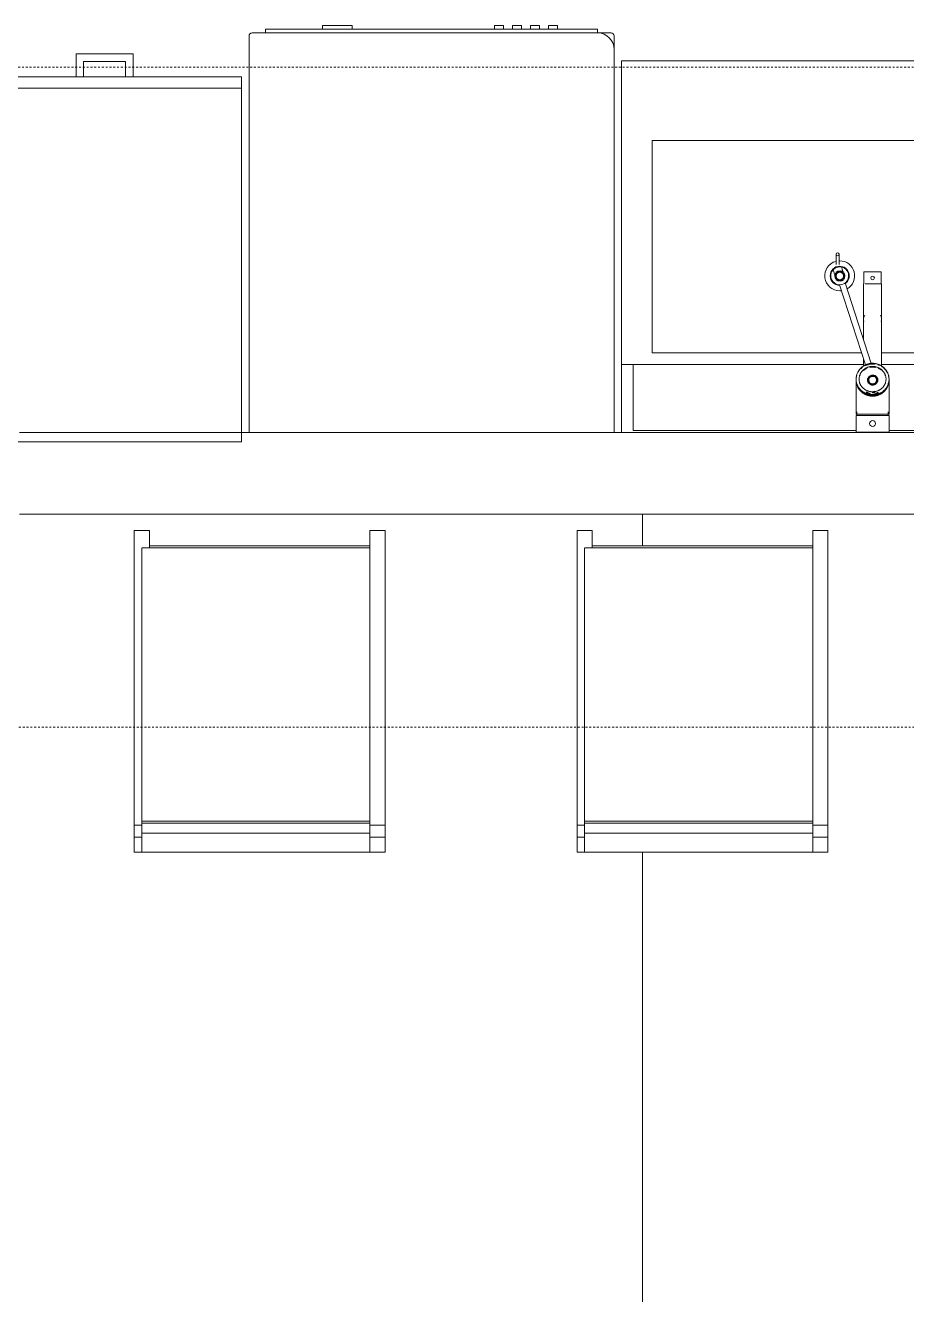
# Model space of a CAD drawing. Header units: inches. Extents: x -4217 to -1814, y 9706 to 12425.
# Drawn here: x -2752.9 to -2695, y 10199.1 to 10282.5 of the extents above; entities that cross this region are included whole.
import ezdxf

# ---------------------------------------------------------------- set-up
doc = ezdxf.new("R2010")
doc.units = ezdxf.units.IN
doc.header["$MEASUREMENT"] = 0
doc.linetypes.add('Dash', pattern=[0.25, 0.125, -0.125])
for name, color, linetype, lineweight in [('A-FLOR-1', 10, 'Continuous', 13), ('A-GENM-2', 7, 'Continuous', 9), ('A-GENM-3', 250, 'Continuous', 50), ('A-WALL-4', 10, 'Continuous', 13), ('I-FURN-1', 7, 'Continuous', 9), ('P-SANR-FIXT-2', 7, 'Continuous', 9), ('Q-CASE-3', 7, 'Continuous', 9), ('Q-CASE-HDLN-1', 7, 'Dash', 9), ('Q-SPCQ-1', 7, 'Continuous', 9)]:
    doc.layers.add(name, color=color, linetype=linetype, lineweight=lineweight)

msp = doc.modelspace()

# ---------------------------------------------------------------- linework, layer by layer
at = {"layer": 'A-FLOR-1'}
for p, q in [((-2712.32374, 10248.33533), (-2712.32374, 10250.4144)), ((-2712.32374, 10250.4144), (-2712.32374, 10248.33533)), ((-2712.32374, 10142.58637), (-2712.32374, 10228.19991)), ((-2712.32374, 10228.19991), (-2712.32374, 10142.58637))]:
    msp.add_line(p, q, dxfattribs=at)
at = {"layer": 'A-GENM-2'}
for p, q in [((-2699.59669, 10267.49124), (-2699.59669, 10266.8261)), ((-2699.39984, 10266.8261), (-2699.39984, 10267.49124)), ((-2699.24188, 10266.65812), (-2699.1085, 10266.23549)), ((-2699.65864, 10266.06187), (-2699.79093, 10266.48102)), ((-2699.60673, 10266.07825), (-2699.65864, 10266.06187)), ((-2697.7696, 10266.33413), (-2697.7696, 10265.54672)), ((-2697.7696, 10266.33413), (-2696.62787, 10266.33413)), ((-2696.62787, 10265.54672), (-2696.62787, 10266.33413)), ((-2699.37397, 10265.49063), (-2697.66078, 10260.21798)), ((-2697.27981, 10260.31952), (-2699.00021, 10265.61438)), ((-2697.78929, 10265.54672), (-2697.78929, 10261.87929)), ((-2697.78929, 10265.54672), (-2697.76917, 10265.54672)), ((-2697.69555, 10265.54672), (-2697.61632, 10265.54672)), ((-2697.60369, 10265.54672), (-2697.49401, 10265.54672)), ((-2697.48471, 10265.54672), (-2697.35158, 10265.54672)), ((-2697.35182, 10265.54672), (-2697.48417, 10265.54672)), ((-2697.3466, 10265.54672), (-2697.05087, 10265.54672)), ((-2697.05099, 10265.54672), (-2697.34649, 10265.54672)), ((-2697.04589, 10265.54672), (-2696.91276, 10265.54672)), ((-2696.9133, 10265.54672), (-2697.04565, 10265.54672)), ((-2696.90346, 10265.54672), (-2696.79378, 10265.54672)), ((-2696.78115, 10265.54672), (-2696.70192, 10265.54672)), ((-2696.6873, 10265.54672), (-2696.60819, 10265.54672)), ((-2696.60819, 10260.14738), (-2696.60819, 10265.54672)), ((-2697.78929, 10264.13945), (-2697.78929, 10263.22231)), ((-2696.60819, 10263.22231), (-2696.60819, 10264.13945)), ((-2697.78929, 10260.61349), (-2697.78929, 10260.14738)), ((-2696.57992, 10260.09195), (-2696.61586, 10260.11474)), ((-2698.28141, 10259.24751), (-2698.28141, 10256.98373)), ((-2696.11606, 10256.98373), (-2696.11606, 10259.24751)), ((-2697.19874, 10258.41531), (-2697.23437, 10258.41598)), ((-2696.11606, 10256.98373), (-2698.28141, 10256.98373)), ((-2698.28141, 10256.90557), (-2698.28141, 10255.80263)), ((-2698.28141, 10256.90557), (-2696.11606, 10256.90557)), ((-2698.22236, 10257.14607), (-2698.22236, 10256.90557)), ((-2696.17511, 10256.90557), (-2696.17511, 10257.14607)), ((-2696.11606, 10255.80263), (-2696.11606, 10256.90557)), ((-2696.11606, 10255.80263), (-2698.28141, 10255.80263))]:
    msp.add_line(p, q, dxfattribs=at)
at = {"layer": 'A-GENM-2', "flags": 128}
for points in [[(-2697.19874, 10260.31795), (-2697.24182, 10260.31713), (-2697.28483, 10260.31469), (-2697.32771, 10260.31062), (-2697.37039, 10260.30494), (-2697.4128, 10260.29764), (-2697.45488, 10260.28874), (-2697.49656, 10260.27826), (-2697.53778, 10260.2662), (-2697.57846, 10260.25259), (-2697.61856, 10260.23745), (-2697.65799, 10260.2208), (-2697.69671, 10260.20266), (-2697.73465, 10260.18307), (-2697.77175, 10260.16204), (-2697.80795, 10260.13962), (-2697.84319, 10260.11583), (-2697.87741, 10260.09071), (-2697.91057, 10260.06431), (-2697.9426, 10260.03665), (-2697.97345, 10260.00779), (-2698.00308, 10259.97777), (-2698.03144, 10259.94663), (-2698.05847, 10259.91442), (-2698.08413, 10259.8812), (-2698.10838, 10259.84701), (-2698.13118, 10259.81191), (-2698.15249, 10259.77596), (-2698.17227, 10259.7392), (-2698.1905, 10259.70171), (-2698.20713, 10259.66354), (-2698.22214, 10259.62476), (-2698.2355, 10259.58542), (-2698.2472, 10259.54559), (-2698.2572, 10259.50534), (-2698.26549, 10259.46473), (-2698.27207, 10259.42383), (-2698.27691, 10259.38271), (-2698.28, 10259.34143), (-2698.28135, 10259.30007), (-2698.28141, 10259.28889)], [(-2697.87952, 10260.08937), (-2697.91264, 10260.06148), (-2697.94462, 10260.03228), (-2697.9754, 10260.00182), (-2698.00494, 10259.97016), (-2698.0332, 10259.93734), (-2698.06012, 10259.90342), (-2698.08566, 10259.86845), (-2698.10978, 10259.83249), (-2698.13244, 10259.79559), (-2698.15361, 10259.75781), (-2698.17325, 10259.71922)], [(-2697.87952, 10260.08937), (-2697.91264, 10260.06148), (-2697.94462, 10260.03228), (-2697.9754, 10260.00182), (-2698.00494, 10259.97016), (-2698.0332, 10259.93734), (-2698.06012, 10259.90342), (-2698.08566, 10259.86845), (-2698.10978, 10259.83249), (-2698.13244, 10259.79559), (-2698.15361, 10259.75781), (-2698.17325, 10259.71922)], [(-2697.87952, 10260.08937), (-2697.91264, 10260.06148), (-2697.94462, 10260.03228), (-2697.9754, 10260.00182), (-2698.00494, 10259.97016), (-2698.0332, 10259.93734), (-2698.06012, 10259.90342), (-2698.08566, 10259.86845), (-2698.10978, 10259.83249), (-2698.13244, 10259.79559), (-2698.15361, 10259.75781), (-2698.17325, 10259.71922)], [(-2697.87952, 10260.08937), (-2697.91264, 10260.06148), (-2697.94462, 10260.03228), (-2697.9754, 10260.00182), (-2698.00494, 10259.97016), (-2698.0332, 10259.93734), (-2698.06012, 10259.90342), (-2698.08566, 10259.86845), (-2698.10978, 10259.83249), (-2698.13244, 10259.79559), (-2698.15361, 10259.75781), (-2698.17325, 10259.71922)], [(-2697.87952, 10260.08937), (-2697.91264, 10260.06148), (-2697.94462, 10260.03228), (-2697.9754, 10260.00182), (-2698.00494, 10259.97016), (-2698.0332, 10259.93734), (-2698.06012, 10259.90342), (-2698.08566, 10259.86845), (-2698.10978, 10259.83249), (-2698.13244, 10259.79559), (-2698.15361, 10259.75781), (-2698.17325, 10259.71922)], [(-2697.87952, 10260.08937), (-2697.91264, 10260.06148), (-2697.94462, 10260.03228), (-2697.9754, 10260.00182), (-2698.00494, 10259.97016), (-2698.0332, 10259.93734), (-2698.06012, 10259.90342), (-2698.08566, 10259.86845), (-2698.10978, 10259.83249), (-2698.13244, 10259.79559), (-2698.15361, 10259.75781), (-2698.17325, 10259.71922)], [(-2698.08456, 10259.28889), (-2698.08386, 10259.32195), (-2698.08177, 10259.35495), (-2698.07828, 10259.38785), (-2698.07339, 10259.4206), (-2698.06713, 10259.45315), (-2698.05949, 10259.48545), (-2698.05049, 10259.51744), (-2698.04014, 10259.54908), (-2698.02845, 10259.58033), (-2698.01544, 10259.61112), (-2698.00113, 10259.64142), (-2697.98554, 10259.67117), (-2697.9687, 10259.70032), (-2697.95062, 10259.72884), (-2697.93133, 10259.75667), (-2697.91087, 10259.78377), (-2697.88926, 10259.81009), (-2697.86654, 10259.8356), (-2697.84274, 10259.86025), (-2697.8179, 10259.88399), (-2697.79205, 10259.90679), (-2697.76524, 10259.92862), (-2697.73751, 10259.94943), (-2697.7089, 10259.96919), (-2697.67945, 10259.98786), (-2697.64922, 10260.00541), (-2697.61825, 10260.02182), (-2697.5866, 10260.03706), (-2697.55431, 10260.05109), (-2697.52143, 10260.0639), (-2697.48802, 10260.07545), (-2697.45414, 10260.08574), (-2697.41983, 10260.09475), (-2697.38516, 10260.10245), (-2697.35019, 10260.10884), (-2697.31496, 10260.1139), (-2697.27954, 10260.11763), (-2697.24399, 10260.12001), (-2697.20836, 10260.12105), (-2697.19874, 10260.1211)], [(-2697.87741, 10260.04933), (-2697.91057, 10260.02293), (-2697.9426, 10259.99527), (-2697.97345, 10259.96641)], [(-2697.19874, 10260.33019), (-2697.24203, 10260.32932), (-2697.28526, 10260.32673), (-2697.32835, 10260.3224), (-2697.37123, 10260.31636), (-2697.41383, 10260.30861), (-2697.45609, 10260.29916), (-2697.49794, 10260.28803), (-2697.53931, 10260.27523), (-2697.58014, 10260.26079), (-2697.62035, 10260.24472), (-2697.65989, 10260.22707), (-2697.69869, 10260.20784), (-2697.7367, 10260.18708), (-2697.77384, 10260.16482), (-2697.81006, 10260.14108), (-2697.84531, 10260.11592)], [(-2697.19874, 10260.33019), (-2697.24203, 10260.32932), (-2697.28526, 10260.32673), (-2697.32835, 10260.3224), (-2697.37123, 10260.31636), (-2697.41383, 10260.30861), (-2697.45609, 10260.29916), (-2697.49794, 10260.28803), (-2697.53931, 10260.27523), (-2697.58014, 10260.26079), (-2697.62035, 10260.24472), (-2697.65989, 10260.22707), (-2697.69869, 10260.20784), (-2697.7367, 10260.18708), (-2697.77384, 10260.16482), (-2697.81006, 10260.14108)], [(-2697.19874, 10260.33019), (-2697.24203, 10260.32932), (-2697.28526, 10260.32673), (-2697.32835, 10260.3224), (-2697.37123, 10260.31636), (-2697.41383, 10260.30861), (-2697.45609, 10260.29916), (-2697.49794, 10260.28803), (-2697.53931, 10260.27523), (-2697.58014, 10260.26079), (-2697.62035, 10260.24472), (-2697.65989, 10260.22707), (-2697.69869, 10260.20784), (-2697.7367, 10260.18708), (-2697.77384, 10260.16482), (-2697.81006, 10260.14108)], [(-2697.19874, 10260.33019), (-2697.24203, 10260.32932), (-2697.28526, 10260.32673), (-2697.32835, 10260.3224), (-2697.37123, 10260.31636), (-2697.41383, 10260.30861), (-2697.45609, 10260.29916), (-2697.49794, 10260.28803), (-2697.53931, 10260.27523), (-2697.58014, 10260.26079), (-2697.62035, 10260.24472), (-2697.65989, 10260.22707), (-2697.69869, 10260.20784), (-2697.7367, 10260.18708), (-2697.77384, 10260.16482), (-2697.81006, 10260.14108)], [(-2697.19874, 10260.33019), (-2697.24203, 10260.32932), (-2697.28526, 10260.32673), (-2697.32835, 10260.3224), (-2697.37123, 10260.31636), (-2697.41383, 10260.30861), (-2697.45609, 10260.29916), (-2697.49794, 10260.28803), (-2697.53931, 10260.27523), (-2697.58014, 10260.26079), (-2697.62035, 10260.24472), (-2697.65989, 10260.22707), (-2697.69869, 10260.20784), (-2697.7367, 10260.18708), (-2697.77384, 10260.16482), (-2697.81006, 10260.14108)], [(-2697.19874, 10260.33019), (-2697.24203, 10260.32932), (-2697.28526, 10260.32673), (-2697.32835, 10260.3224), (-2697.37123, 10260.31636), (-2697.41383, 10260.30861), (-2697.45609, 10260.29916), (-2697.49794, 10260.28803), (-2697.53931, 10260.27523), (-2697.58014, 10260.26079), (-2697.62035, 10260.24472), (-2697.65989, 10260.22707), (-2697.69869, 10260.20784), (-2697.7367, 10260.18708), (-2697.77384, 10260.16482), (-2697.81006, 10260.14108)], [(-2697.79205, 10259.86541), (-2697.76524, 10259.88724), (-2697.73751, 10259.90805), (-2697.7089, 10259.9278), (-2697.67945, 10259.94648), (-2697.64922, 10259.96403), (-2697.61825, 10259.98044), (-2697.5866, 10259.99567), (-2697.55431, 10260.00971)], [(-2697.45488, 10260.24736), (-2697.49656, 10260.23688), (-2697.53778, 10260.22482), (-2697.57846, 10260.21121), (-2697.61856, 10260.19607), (-2697.65799, 10260.17942), (-2697.69671, 10260.16128)], [(-2697.19874, 10260.27657), (-2697.24182, 10260.27575), (-2697.28483, 10260.27331), (-2697.32771, 10260.26924), (-2697.37039, 10260.26355), (-2697.4128, 10260.25626)], [(-2697.38516, 10260.06107), (-2697.35019, 10260.06746), (-2697.31496, 10260.07252), (-2697.27954, 10260.07624), (-2697.24399, 10260.07863), (-2697.20836, 10260.07967), (-2697.19874, 10260.07972)], [(-2696.21426, 10259.69806), (-2696.23307, 10259.73707), (-2696.25342, 10259.7753), (-2696.27528, 10259.81268), (-2696.29862, 10259.84916), (-2696.3234, 10259.88467), (-2696.34958, 10259.91916), (-2696.37711, 10259.95258), (-2696.40597, 10259.98488), (-2696.43609, 10260.01599), (-2696.46743, 10260.04587), (-2696.49994, 10260.07448), (-2696.53357, 10260.10176), (-2696.56826, 10260.12768), (-2696.60396, 10260.15219), (-2696.64062, 10260.17525), (-2696.67816, 10260.19682), (-2696.71654, 10260.21688), (-2696.75569, 10260.23539), (-2696.79555, 10260.25232), (-2696.83605, 10260.26763), (-2696.87714, 10260.28132), (-2696.91874, 10260.29336), (-2696.96078, 10260.30372), (-2697.00321, 10260.31239), (-2697.04595, 10260.31935), (-2697.08893, 10260.32461), (-2697.13209, 10260.32814), (-2697.17536, 10260.32994), (-2697.19874, 10260.33019)], [(-2696.56826, 10260.12768), (-2696.60396, 10260.15219), (-2696.64062, 10260.17525), (-2696.67816, 10260.19682), (-2696.71654, 10260.21688), (-2696.75569, 10260.23539), (-2696.79555, 10260.25232), (-2696.83605, 10260.26763), (-2696.87714, 10260.28132), (-2696.91874, 10260.29336), (-2696.96078, 10260.30372), (-2697.00321, 10260.31239), (-2697.04595, 10260.31935), (-2697.08893, 10260.32461), (-2697.13209, 10260.32814), (-2697.17536, 10260.32994), (-2697.19874, 10260.33019)], [(-2696.56826, 10260.12768), (-2696.60396, 10260.15219), (-2696.64062, 10260.17525), (-2696.67816, 10260.19682), (-2696.71654, 10260.21688), (-2696.75569, 10260.23539), (-2696.79555, 10260.25232), (-2696.83605, 10260.26763), (-2696.87714, 10260.28132), (-2696.91874, 10260.29336), (-2696.96078, 10260.30372), (-2697.00321, 10260.31239), (-2697.04595, 10260.31935), (-2697.08893, 10260.32461), (-2697.13209, 10260.32814), (-2697.17536, 10260.32994), (-2697.19874, 10260.33019)], [(-2696.56826, 10260.12768), (-2696.60396, 10260.15219), (-2696.64062, 10260.17525), (-2696.67816, 10260.19682), (-2696.71654, 10260.21688), (-2696.75569, 10260.23539), (-2696.79555, 10260.25232), (-2696.83605, 10260.26763), (-2696.87714, 10260.28132), (-2696.91874, 10260.29336), (-2696.96078, 10260.30372), (-2697.00321, 10260.31239), (-2697.04595, 10260.31935), (-2697.08893, 10260.32461), (-2697.13209, 10260.32814), (-2697.17536, 10260.32994), (-2697.19874, 10260.33019)], [(-2696.56826, 10260.12768), (-2696.60396, 10260.15219), (-2696.64062, 10260.17525), (-2696.67816, 10260.19682), (-2696.71654, 10260.21688), (-2696.75569, 10260.23539), (-2696.79555, 10260.25232), (-2696.83605, 10260.26763), (-2696.87714, 10260.28132), (-2696.91874, 10260.29336), (-2696.96078, 10260.30372), (-2697.00321, 10260.31239), (-2697.04595, 10260.31935), (-2697.08893, 10260.32461), (-2697.13209, 10260.32814), (-2697.17536, 10260.32994), (-2697.19874, 10260.33019)], [(-2696.56826, 10260.12768), (-2696.60396, 10260.15219), (-2696.64062, 10260.17525), (-2696.67816, 10260.19682), (-2696.71654, 10260.21688), (-2696.75569, 10260.23539), (-2696.79555, 10260.25232), (-2696.83605, 10260.26763), (-2696.87714, 10260.28132), (-2696.91874, 10260.29336), (-2696.96078, 10260.30372), (-2697.00321, 10260.31239), (-2697.04595, 10260.31935), (-2697.08893, 10260.32461), (-2697.13209, 10260.32814), (-2697.17536, 10260.32994), (-2697.19874, 10260.33019)], [(-2696.11606, 10259.28889), (-2696.11693, 10259.33027), (-2696.11956, 10259.37158), (-2696.12393, 10259.41275), (-2696.13003, 10259.45372), (-2696.13787, 10259.49441), (-2696.14741, 10259.53477), (-2696.15865, 10259.57472), (-2696.17156, 10259.61419), (-2696.18613, 10259.65313), (-2696.20233, 10259.69148), (-2696.22013, 10259.72916), (-2696.23949, 10259.76611), (-2696.26039, 10259.80229), (-2696.28279, 10259.83762), (-2696.30666, 10259.87206), (-2696.33194, 10259.90555), (-2696.35861, 10259.93804), (-2696.38661, 10259.96947), (-2696.4159, 10259.9998), (-2696.44643, 10260.02898), (-2696.47815, 10260.05697), (-2696.51101, 10260.08371), (-2696.54495, 10260.10918), (-2696.57992, 10260.13333), (-2696.61586, 10260.15613), (-2696.65272, 10260.17753), (-2696.69044, 10260.19752), (-2696.72896, 10260.21605), (-2696.7682, 10260.23311), (-2696.80813, 10260.24866), (-2696.84866, 10260.26268), (-2696.88974, 10260.27516), (-2696.9313, 10260.28607), (-2696.97328, 10260.29539), (-2697.0156, 10260.30312), (-2697.05822, 10260.30925), (-2697.10105, 10260.31375), (-2697.14404, 10260.31663), (-2697.18711, 10260.31789), (-2697.19874, 10260.31795)], [(-2697.05822, 10260.26786), (-2697.10105, 10260.27237), (-2697.14404, 10260.27525), (-2697.18711, 10260.27651), (-2697.19874, 10260.27657)], [(-2697.19874, 10260.1211), (-2697.1631, 10260.12042), (-2697.12752, 10260.1184), (-2697.09206, 10260.11504), (-2697.05677, 10260.11034), (-2697.02172, 10260.10431), (-2696.98697, 10260.09696), (-2696.95256, 10260.0883), (-2696.91855, 10260.07836), (-2696.88501, 10260.06714), (-2696.85199, 10260.05467), (-2696.81953, 10260.04096), (-2696.7877, 10260.02605), (-2696.75654, 10260.00996), (-2696.72611, 10259.99271), (-2696.69644, 10259.97433), (-2696.6676, 10259.95487), (-2696.63963, 10259.93434), (-2696.61257, 10259.91278), (-2696.58645, 10259.89024), (-2696.56134, 10259.86675), (-2696.53725, 10259.84234), (-2696.51423, 10259.81706), (-2696.49232, 10259.79095), (-2696.47155, 10259.76406), (-2696.45194, 10259.73642), (-2696.43354, 10259.70808), (-2696.41635, 10259.6791), (-2696.40042, 10259.6495), (-2696.38577, 10259.61935), (-2696.37241, 10259.58869), (-2696.36036, 10259.55756), (-2696.34964, 10259.52602), (-2696.34028, 10259.49411), (-2696.33227, 10259.46189), (-2696.32563, 10259.42941), (-2696.32038, 10259.39671), (-2696.31651, 10259.36384), (-2696.31404, 10259.33086), (-2696.31296, 10259.29782), (-2696.31291, 10259.28889)], [(-2697.19874, 10260.07972), (-2697.1631, 10260.07904), (-2697.12752, 10260.07702), (-2697.09206, 10260.07366), (-2697.05677, 10260.06896), (-2697.02172, 10260.06292), (-2697.01315, 10260.06111)], [(-2696.7682, 10260.19172), (-2696.80813, 10260.20728), (-2696.84866, 10260.2213)], [(-2696.81953, 10259.99958), (-2696.7877, 10259.98467), (-2696.75654, 10259.96857), (-2696.72611, 10259.95133), (-2696.69644, 10259.93295), (-2696.6676, 10259.91348), (-2696.63963, 10259.89295), (-2696.61257, 10259.8714)], [(-2696.21426, 10259.69806), (-2696.23307, 10259.73707), (-2696.25342, 10259.7753), (-2696.27528, 10259.81268), (-2696.29862, 10259.84916), (-2696.3234, 10259.88467), (-2696.34958, 10259.91916), (-2696.37711, 10259.95258), (-2696.40597, 10259.98488), (-2696.43609, 10260.01599), (-2696.46743, 10260.04587), (-2696.49994, 10260.07448), (-2696.53357, 10260.10176)], [(-2696.21426, 10259.69806), (-2696.23307, 10259.73707), (-2696.25342, 10259.7753), (-2696.27528, 10259.81268), (-2696.29862, 10259.84916), (-2696.3234, 10259.88467), (-2696.34958, 10259.91916), (-2696.37711, 10259.95258), (-2696.40597, 10259.98488), (-2696.43609, 10260.01599), (-2696.46743, 10260.04587), (-2696.49994, 10260.07448), (-2696.53357, 10260.10176)], [(-2696.21426, 10259.69806), (-2696.23307, 10259.73707), (-2696.25342, 10259.7753), (-2696.27528, 10259.81268), (-2696.29862, 10259.84916), (-2696.3234, 10259.88467), (-2696.34958, 10259.91916), (-2696.37711, 10259.95258), (-2696.40597, 10259.98488), (-2696.43609, 10260.01599), (-2696.46743, 10260.04587), (-2696.49994, 10260.07448), (-2696.53357, 10260.10176)], [(-2696.21426, 10259.69806), (-2696.23307, 10259.73707), (-2696.25342, 10259.7753), (-2696.27528, 10259.81268), (-2696.29862, 10259.84916), (-2696.3234, 10259.88467), (-2696.34958, 10259.91916), (-2696.37711, 10259.95258), (-2696.40597, 10259.98488), (-2696.43609, 10260.01599), (-2696.46743, 10260.04587), (-2696.49994, 10260.07448), (-2696.53357, 10260.10176)], [(-2696.21426, 10259.69806), (-2696.23307, 10259.73707), (-2696.25342, 10259.7753), (-2696.27528, 10259.81268), (-2696.29862, 10259.84916), (-2696.3234, 10259.88467), (-2696.34958, 10259.91916), (-2696.37711, 10259.95258), (-2696.40597, 10259.98488), (-2696.43609, 10260.01599), (-2696.46743, 10260.04587), (-2696.49994, 10260.07448), (-2696.53357, 10260.10176)], [(-2696.26039, 10259.76091), (-2696.28279, 10259.79624), (-2696.30666, 10259.83068), (-2696.33194, 10259.86417), (-2696.35861, 10259.89666), (-2696.38661, 10259.92809), (-2696.4159, 10259.95842), (-2696.44643, 10259.9876), (-2696.47815, 10260.01558)], [(-2698.2355, 10259.54404), (-2698.2472, 10259.50421), (-2698.2572, 10259.46396), (-2698.26549, 10259.42335), (-2698.27207, 10259.38245), (-2698.27691, 10259.34133), (-2698.28, 10259.30005), (-2698.28135, 10259.25868), (-2698.28141, 10259.24751)], [(-2698.28141, 10259.28889), (-2698.28054, 10259.24752), (-2698.27791, 10259.20621), (-2698.27355, 10259.16504), (-2698.26744, 10259.12407), (-2698.25961, 10259.08337), (-2698.25006, 10259.04302), (-2698.23882, 10259.00307), (-2698.22591, 10258.9636), (-2698.21134, 10258.92465), (-2698.19514, 10258.88631), (-2698.17735, 10258.84863), (-2698.15798, 10258.81168), (-2698.13708, 10258.7755), (-2698.11468, 10258.74017), (-2698.09082, 10258.70573), (-2698.06553, 10258.67224), (-2698.03886, 10258.63975), (-2698.01086, 10258.60832), (-2697.98157, 10258.57799), (-2697.95104, 10258.54881), (-2697.91932, 10258.52082), (-2697.88647, 10258.49408), (-2697.85253, 10258.46861), (-2697.81755, 10258.44446), (-2697.78161, 10258.42166), (-2697.74475, 10258.40026), (-2697.70703, 10258.38027), (-2697.66852, 10258.36174), (-2697.62927, 10258.34468), (-2697.58935, 10258.32913), (-2697.54881, 10258.31511), (-2697.50774, 10258.30263), (-2697.46618, 10258.29172), (-2697.4242, 10258.2824), (-2697.38187, 10258.27466), (-2697.33926, 10258.26854), (-2697.29642, 10258.26404), (-2697.25344, 10258.26115), (-2697.21037, 10258.2599), (-2697.19874, 10258.25984)], [(-2698.28141, 10259.24751), (-2698.28054, 10259.20613), (-2698.27791, 10259.16483), (-2698.27355, 10259.12365), (-2698.26744, 10259.08269), (-2698.25961, 10259.04199), (-2698.25006, 10259.00164), (-2698.23882, 10258.96169), (-2698.22591, 10258.92221), (-2698.21134, 10258.88327), (-2698.19514, 10258.84493), (-2698.17735, 10258.80725), (-2698.15798, 10258.77029), (-2698.13708, 10258.73412), (-2698.11468, 10258.69878), (-2698.09082, 10258.66434), (-2698.06553, 10258.63085), (-2698.03886, 10258.59837), (-2698.01086, 10258.56693), (-2697.98157, 10258.5366), (-2697.95104, 10258.50742), (-2697.91932, 10258.47944), (-2697.88647, 10258.45269), (-2697.85253, 10258.42723), (-2697.81755, 10258.40308), (-2697.78161, 10258.38028), (-2697.74475, 10258.35888), (-2697.70703, 10258.33889), (-2697.66852, 10258.32036), (-2697.62927, 10258.3033), (-2697.58935, 10258.28775), (-2697.54881, 10258.27372), (-2697.50774, 10258.26125), (-2697.46618, 10258.25034), (-2697.4242, 10258.24101), (-2697.38187, 10258.23328), (-2697.33926, 10258.22716), (-2697.29642, 10258.22265), (-2697.25344, 10258.21977), (-2697.21037, 10258.21852), (-2697.19874, 10258.21846)], [(-2698.23596, 10259.55793), (-2698.24754, 10259.51621), (-2698.25745, 10259.47405), (-2698.26566, 10259.43153), (-2698.27217, 10259.38872), (-2698.27695, 10259.34568), (-2698.28002, 10259.30248), (-2698.28135, 10259.2592), (-2698.28095, 10259.2159), (-2698.27882, 10259.17265), (-2698.27496, 10259.12951), (-2698.26939, 10259.08657), (-2698.26209, 10259.04389), (-2698.2531, 10259.00153), (-2698.24242, 10258.95956)], [(-2698.23596, 10259.55793), (-2698.24754, 10259.51621), (-2698.25745, 10259.47405), (-2698.26566, 10259.43153), (-2698.27217, 10259.38872), (-2698.27695, 10259.34568), (-2698.28002, 10259.30248), (-2698.28135, 10259.2592), (-2698.28095, 10259.2159), (-2698.27882, 10259.17265), (-2698.27496, 10259.12951), (-2698.26939, 10259.08657), (-2698.26209, 10259.04389), (-2698.2531, 10259.00153), (-2698.24242, 10258.95956)], [(-2698.23596, 10259.55793), (-2698.24754, 10259.51621), (-2698.25745, 10259.47405), (-2698.26566, 10259.43153), (-2698.27217, 10259.38872), (-2698.27695, 10259.34568), (-2698.28002, 10259.30248), (-2698.28135, 10259.2592), (-2698.28095, 10259.2159), (-2698.27882, 10259.17265), (-2698.27496, 10259.12951), (-2698.26939, 10259.08657), (-2698.26209, 10259.04389), (-2698.2531, 10259.00153), (-2698.24242, 10258.95956)], [(-2698.23596, 10259.55793), (-2698.24754, 10259.51621), (-2698.25745, 10259.47405), (-2698.26566, 10259.43153), (-2698.27217, 10259.38872), (-2698.27695, 10259.34568), (-2698.28002, 10259.30248), (-2698.28135, 10259.2592), (-2698.28095, 10259.2159), (-2698.27882, 10259.17265), (-2698.27496, 10259.12951), (-2698.26939, 10259.08657), (-2698.26209, 10259.04389), (-2698.2531, 10259.00153), (-2698.24242, 10258.95956)], [(-2698.23596, 10259.55793), (-2698.24754, 10259.51621), (-2698.25745, 10259.47405), (-2698.26566, 10259.43153), (-2698.27217, 10259.38872), (-2698.27695, 10259.34568), (-2698.28002, 10259.30248), (-2698.28135, 10259.2592), (-2698.28095, 10259.2159), (-2698.27882, 10259.17265), (-2698.27496, 10259.12951), (-2698.26939, 10259.08657), (-2698.26209, 10259.04389), (-2698.2531, 10259.00153), (-2698.24242, 10258.95956)], [(-2698.23596, 10259.55793), (-2698.24754, 10259.51621), (-2698.25745, 10259.47405), (-2698.26566, 10259.43153), (-2698.27217, 10259.38872), (-2698.27695, 10259.34568), (-2698.28002, 10259.30248), (-2698.28135, 10259.2592), (-2698.28095, 10259.2159), (-2698.27882, 10259.17265), (-2698.27496, 10259.12951), (-2698.26939, 10259.08657), (-2698.26209, 10259.04389), (-2698.2531, 10259.00153), (-2698.24242, 10258.95956)], [(-2697.19874, 10258.45669), (-2697.23437, 10258.45737), (-2697.26995, 10258.45939), (-2697.30541, 10258.46275), (-2697.3407, 10258.46745), (-2697.37575, 10258.47348), (-2697.41051, 10258.48083), (-2697.44492, 10258.48949), (-2697.47892, 10258.49943), (-2697.51246, 10258.51065), (-2697.54549, 10258.52312), (-2697.57794, 10258.53683), (-2697.60978, 10258.55174), (-2697.64093, 10258.56783), (-2697.67137, 10258.58508), (-2697.70103, 10258.60346), (-2697.72987, 10258.62292), (-2697.75784, 10258.64345), (-2697.78491, 10258.66501), (-2697.81102, 10258.68755), (-2697.83614, 10258.71104), (-2697.86022, 10258.73545), (-2697.88324, 10258.76073), (-2697.90515, 10258.78684), (-2697.92593, 10258.81373), (-2697.94553, 10258.84137), (-2697.96394, 10258.8697), (-2697.98112, 10258.89869), (-2697.99705, 10258.92829), (-2698.01171, 10258.95844), (-2698.02507, 10258.9891), (-2698.03711, 10259.02023), (-2698.04783, 10259.05177), (-2698.0572, 10259.08368), (-2698.0652, 10259.1159), (-2698.07184, 10259.14838), (-2698.0771, 10259.18108), (-2698.08096, 10259.21395), (-2698.08344, 10259.24693), (-2698.08451, 10259.27997), (-2698.08456, 10259.28889)], [(-2698.04014, 10259.5077), (-2698.02845, 10259.53894), (-2698.01544, 10259.56974)], [(-2697.19874, 10258.25984), (-2697.15566, 10258.26066), (-2697.11264, 10258.2631), (-2697.06976, 10258.26717), (-2697.02708, 10258.27285), (-2696.98467, 10258.28015), (-2696.94259, 10258.28905), (-2696.90091, 10258.29953), (-2696.85969, 10258.31159), (-2696.81901, 10258.32519), (-2696.77892, 10258.34034), (-2696.73948, 10258.35699), (-2696.70076, 10258.37513), (-2696.66282, 10258.39472), (-2696.62573, 10258.41575), (-2696.58953, 10258.43817), (-2696.55429, 10258.46196), (-2696.52006, 10258.48707), (-2696.48691, 10258.51348), (-2696.45488, 10258.54113), (-2696.42402, 10258.57), (-2696.39439, 10258.60002), (-2696.36604, 10258.63116), (-2696.33901, 10258.66337), (-2696.31334, 10258.69659), (-2696.28909, 10258.73078), (-2696.26629, 10258.76588), (-2696.24498, 10258.80183), (-2696.2252, 10258.83858), (-2696.20698, 10258.87608), (-2696.19035, 10258.91424), (-2696.17533, 10258.95303), (-2696.16197, 10258.99237), (-2696.15028, 10259.03219), (-2696.14027, 10259.07245), (-2696.13198, 10259.11306), (-2696.12541, 10259.15396), (-2696.12057, 10259.19508), (-2696.11747, 10259.23636), (-2696.11612, 10259.27772), (-2696.11606, 10259.28889)], [(-2696.31291, 10259.28889), (-2696.31361, 10259.25584), (-2696.31571, 10259.22284), (-2696.3192, 10259.18994), (-2696.32408, 10259.15719), (-2696.33034, 10259.12464), (-2696.33798, 10259.09234), (-2696.34698, 10259.06035), (-2696.35734, 10259.0287), (-2696.36902, 10258.99746), (-2696.38203, 10258.96667), (-2696.39634, 10258.93637), (-2696.41193, 10258.90662), (-2696.42878, 10258.87747), (-2696.44685, 10258.84895), (-2696.46614, 10258.82112), (-2696.4866, 10258.79402), (-2696.50821, 10258.76769), (-2696.53093, 10258.74219), (-2696.55473, 10258.71754), (-2696.57957, 10258.6938), (-2696.60542, 10258.67099), (-2696.63223, 10258.64917), (-2696.65997, 10258.62836), (-2696.68858, 10258.6086), (-2696.71802, 10258.58993), (-2696.74825, 10258.57238), (-2696.77922, 10258.55597), (-2696.81088, 10258.54073), (-2696.84317, 10258.5267), (-2696.87604, 10258.51389), (-2696.90945, 10258.50233), (-2696.94334, 10258.49204), (-2696.97764, 10258.48304), (-2697.01231, 10258.47534), (-2697.04729, 10258.46895), (-2697.08252, 10258.46389), (-2697.11793, 10258.46016), (-2697.15349, 10258.45778), (-2697.18912, 10258.45674), (-2697.19874, 10258.45669)], [(-2697.19874, 10258.21846), (-2697.15566, 10258.21927), (-2697.11264, 10258.22172), (-2697.06976, 10258.22578), (-2697.02708, 10258.23147), (-2696.98467, 10258.23877), (-2696.94259, 10258.24767), (-2696.90091, 10258.25815), (-2696.85969, 10258.2702), (-2696.81901, 10258.28381), (-2696.77892, 10258.29895), (-2696.73948, 10258.31561), (-2696.70076, 10258.33374), (-2696.66282, 10258.35334), (-2696.62573, 10258.37437), (-2696.58953, 10258.39679), (-2696.55429, 10258.42058), (-2696.52006, 10258.44569), (-2696.48691, 10258.4721), (-2696.45488, 10258.49975), (-2696.42402, 10258.52861), (-2696.39439, 10258.55864), (-2696.36604, 10258.58978), (-2696.33901, 10258.62198), (-2696.31334, 10258.65521), (-2696.28909, 10258.6894), (-2696.26629, 10258.7245), (-2696.24498, 10258.76045), (-2696.2252, 10258.7972), (-2696.20698, 10258.83469), (-2696.19035, 10258.87286), (-2696.17533, 10258.91165), (-2696.16197, 10258.95099), (-2696.15028, 10258.99081), (-2696.14027, 10259.03106), (-2696.13198, 10259.07167), (-2696.12541, 10259.11257), (-2696.12057, 10259.1537), (-2696.11747, 10259.19498), (-2696.11612, 10259.23634), (-2696.11606, 10259.24751)], [(-2696.38577, 10259.57797), (-2696.37241, 10259.5473), (-2696.36036, 10259.51618)], [(-2696.11606, 10259.24751), (-2696.11693, 10259.28889), (-2696.11956, 10259.3302), (-2696.12393, 10259.37137), (-2696.13003, 10259.41234), (-2696.13787, 10259.45303), (-2696.14741, 10259.49339), (-2696.15865, 10259.53333), (-2696.17156, 10259.57281)], [(-2696.14993, 10258.97882), (-2696.14003, 10259.02097), (-2696.13181, 10259.06349), (-2696.12531, 10259.10631), (-2696.12052, 10259.14934), (-2696.11746, 10259.19254), (-2696.11612, 10259.23582), (-2696.11652, 10259.27913), (-2696.11865, 10259.32238), (-2696.12251, 10259.36551), (-2696.12809, 10259.40845), (-2696.13538, 10259.45114), (-2696.14437, 10259.4935), (-2696.15505, 10259.53547), (-2696.1674, 10259.57697)], [(-2696.14993, 10258.97882), (-2696.14003, 10259.02097), (-2696.13181, 10259.06349), (-2696.12531, 10259.10631), (-2696.12052, 10259.14934), (-2696.11746, 10259.19254), (-2696.11612, 10259.23582), (-2696.11652, 10259.27913), (-2696.11865, 10259.32238), (-2696.12251, 10259.36551), (-2696.12809, 10259.40845), (-2696.13538, 10259.45114), (-2696.14437, 10259.4935), (-2696.15505, 10259.53547), (-2696.1674, 10259.57697)], [(-2696.14993, 10258.97882), (-2696.14003, 10259.02097), (-2696.13181, 10259.06349), (-2696.12531, 10259.10631), (-2696.12052, 10259.14934), (-2696.11746, 10259.19254), (-2696.11612, 10259.23582), (-2696.11652, 10259.27913), (-2696.11865, 10259.32238), (-2696.12251, 10259.36551), (-2696.12809, 10259.40845), (-2696.13538, 10259.45114), (-2696.14437, 10259.4935), (-2696.15505, 10259.53547), (-2696.1674, 10259.57697)], [(-2696.14993, 10258.97882), (-2696.14003, 10259.02097), (-2696.13181, 10259.06349), (-2696.12531, 10259.10631), (-2696.12052, 10259.14934), (-2696.11746, 10259.19254), (-2696.11612, 10259.23582), (-2696.11652, 10259.27913), (-2696.11865, 10259.32238), (-2696.12251, 10259.36551), (-2696.12809, 10259.40845), (-2696.13538, 10259.45114), (-2696.14437, 10259.4935), (-2696.15505, 10259.53547), (-2696.1674, 10259.57697)], [(-2696.14993, 10258.97882), (-2696.14003, 10259.02097), (-2696.13181, 10259.06349), (-2696.12531, 10259.10631), (-2696.12052, 10259.14934), (-2696.11746, 10259.19254), (-2696.11612, 10259.23582), (-2696.11652, 10259.27913), (-2696.11865, 10259.32238), (-2696.12251, 10259.36551), (-2696.12809, 10259.40845), (-2696.13538, 10259.45114), (-2696.14437, 10259.4935), (-2696.15505, 10259.53547), (-2696.1674, 10259.57697)], [(-2696.14993, 10258.97882), (-2696.14003, 10259.02097), (-2696.13181, 10259.06349), (-2696.12531, 10259.10631), (-2696.12052, 10259.14934), (-2696.11746, 10259.19254), (-2696.11612, 10259.23582), (-2696.11652, 10259.27913), (-2696.11865, 10259.32238), (-2696.12251, 10259.36551), (-2696.12809, 10259.40845), (-2696.13538, 10259.45114), (-2696.14437, 10259.4935), (-2696.15505, 10259.53547), (-2696.1674, 10259.57697)], [(-2698.23007, 10258.91805), (-2698.21607, 10258.87707), (-2698.20044, 10258.83669), (-2698.18321, 10258.79696), (-2698.16441, 10258.75795), (-2698.14406, 10258.71973), (-2698.1222, 10258.68235), (-2698.09886, 10258.64587), (-2698.07408, 10258.61036), (-2698.0479, 10258.57586), (-2698.02036, 10258.54244), (-2697.99151, 10258.51015), (-2697.96139, 10258.47904), (-2697.93005, 10258.44915), (-2697.89753, 10258.42055), (-2697.86391, 10258.39326), (-2697.82921, 10258.36735), (-2697.79351, 10258.34284), (-2697.75686, 10258.31978), (-2697.71931, 10258.2982), (-2697.68093, 10258.27814), (-2697.64178, 10258.25964), (-2697.60192, 10258.24271), (-2697.56142, 10258.22739), (-2697.52034, 10258.2137), (-2697.47874, 10258.20167), (-2697.43669, 10258.19131), (-2697.39426, 10258.18264), (-2697.35152, 10258.17567), (-2697.30854, 10258.17042), (-2697.26538, 10258.16689), (-2697.22211, 10258.16509), (-2697.19874, 10258.16484)], [(-2698.20044, 10258.83669), (-2698.18321, 10258.79696), (-2698.16441, 10258.75795), (-2698.14406, 10258.71973), (-2698.1222, 10258.68235), (-2698.09886, 10258.64587), (-2698.07408, 10258.61036), (-2698.0479, 10258.57586), (-2698.02036, 10258.54244), (-2697.99151, 10258.51015), (-2697.96139, 10258.47904), (-2697.93005, 10258.44915), (-2697.89753, 10258.42055), (-2697.86391, 10258.39326)], [(-2698.20044, 10258.83669), (-2698.18321, 10258.79696), (-2698.16441, 10258.75795), (-2698.14406, 10258.71973), (-2698.1222, 10258.68235), (-2698.09886, 10258.64587), (-2698.07408, 10258.61036), (-2698.0479, 10258.57586), (-2698.02036, 10258.54244), (-2697.99151, 10258.51015), (-2697.96139, 10258.47904), (-2697.93005, 10258.44915), (-2697.89753, 10258.42055), (-2697.86391, 10258.39326)], [(-2698.20044, 10258.83669), (-2698.18321, 10258.79696), (-2698.16441, 10258.75795), (-2698.14406, 10258.71973), (-2698.1222, 10258.68235), (-2698.09886, 10258.64587), (-2698.07408, 10258.61036), (-2698.0479, 10258.57586), (-2698.02036, 10258.54244), (-2697.99151, 10258.51015), (-2697.96139, 10258.47904), (-2697.93005, 10258.44915), (-2697.89753, 10258.42055), (-2697.86391, 10258.39326)], [(-2698.20044, 10258.83669), (-2698.18321, 10258.79696), (-2698.16441, 10258.75795), (-2698.14406, 10258.71973), (-2698.1222, 10258.68235), (-2698.09886, 10258.64587), (-2698.07408, 10258.61036), (-2698.0479, 10258.57586), (-2698.02036, 10258.54244), (-2697.99151, 10258.51015), (-2697.96139, 10258.47904), (-2697.93005, 10258.44915), (-2697.89753, 10258.42055), (-2697.86391, 10258.39326)], [(-2698.20044, 10258.83669), (-2698.18321, 10258.79696), (-2698.16441, 10258.75795), (-2698.14406, 10258.71973), (-2698.1222, 10258.68235), (-2698.09886, 10258.64587), (-2698.07408, 10258.61036), (-2698.0479, 10258.57586), (-2698.02036, 10258.54244), (-2697.99151, 10258.51015), (-2697.96139, 10258.47904), (-2697.93005, 10258.44915), (-2697.89753, 10258.42055), (-2697.86391, 10258.39326)], [(-2697.82921, 10258.36735), (-2697.79351, 10258.34284), (-2697.75686, 10258.31978), (-2697.71931, 10258.2982), (-2697.68093, 10258.27814), (-2697.64178, 10258.25964), (-2697.60192, 10258.24271), (-2697.56142, 10258.22739), (-2697.52034, 10258.2137), (-2697.47874, 10258.20167), (-2697.43669, 10258.19131), (-2697.39426, 10258.18264), (-2697.35152, 10258.17567), (-2697.30854, 10258.17042), (-2697.26538, 10258.16689), (-2697.22211, 10258.16509), (-2697.19874, 10258.16484)], [(-2697.82921, 10258.36735), (-2697.79351, 10258.34284), (-2697.75686, 10258.31978), (-2697.71931, 10258.2982), (-2697.68093, 10258.27814), (-2697.64178, 10258.25964), (-2697.60192, 10258.24271), (-2697.56142, 10258.22739), (-2697.52034, 10258.2137), (-2697.47874, 10258.20167), (-2697.43669, 10258.19131), (-2697.39426, 10258.18264), (-2697.35152, 10258.17567), (-2697.30854, 10258.17042), (-2697.26538, 10258.16689), (-2697.22211, 10258.16509), (-2697.19874, 10258.16484)], [(-2697.82921, 10258.36735), (-2697.79351, 10258.34284), (-2697.75686, 10258.31978), (-2697.71931, 10258.2982), (-2697.68093, 10258.27814), (-2697.64178, 10258.25964), (-2697.60192, 10258.24271), (-2697.56142, 10258.22739), (-2697.52034, 10258.2137), (-2697.47874, 10258.20167), (-2697.43669, 10258.19131), (-2697.39426, 10258.18264), (-2697.35152, 10258.17567), (-2697.30854, 10258.17042), (-2697.26538, 10258.16689), (-2697.22211, 10258.16509), (-2697.19874, 10258.16484)], [(-2697.82921, 10258.36735), (-2697.79351, 10258.34284), (-2697.75686, 10258.31978), (-2697.71931, 10258.2982), (-2697.68093, 10258.27814), (-2697.64178, 10258.25964), (-2697.60192, 10258.24271), (-2697.56142, 10258.22739), (-2697.52034, 10258.2137), (-2697.47874, 10258.20167), (-2697.43669, 10258.19131), (-2697.39426, 10258.18264), (-2697.35152, 10258.17567), (-2697.30854, 10258.17042), (-2697.26538, 10258.16689), (-2697.22211, 10258.16509), (-2697.19874, 10258.16484)], [(-2697.82921, 10258.36735), (-2697.79351, 10258.34284), (-2697.75686, 10258.31978), (-2697.71931, 10258.2982), (-2697.68093, 10258.27814), (-2697.64178, 10258.25964), (-2697.60192, 10258.24271), (-2697.56142, 10258.22739), (-2697.52034, 10258.2137), (-2697.47874, 10258.20167), (-2697.43669, 10258.19131), (-2697.39426, 10258.18264), (-2697.35152, 10258.17567), (-2697.30854, 10258.17042), (-2697.26538, 10258.16689), (-2697.22211, 10258.16509), (-2697.19874, 10258.16484)], [(-2697.19874, 10258.16484), (-2697.15544, 10258.1657), (-2697.11221, 10258.1683), (-2697.06913, 10258.17262), (-2697.02625, 10258.17866), (-2696.98364, 10258.18642), (-2696.94138, 10258.19587), (-2696.89953, 10258.207), (-2696.85816, 10258.2198), (-2696.81734, 10258.23424), (-2696.77712, 10258.2503), (-2696.73758, 10258.26796), (-2696.69878, 10258.28718), (-2696.66078, 10258.30794), (-2696.62363, 10258.33021), (-2696.58741, 10258.35394), (-2696.55217, 10258.3791), (-2696.51796, 10258.40565), (-2696.48484, 10258.43355), (-2696.45286, 10258.46275), (-2696.42207, 10258.4932), (-2696.39253, 10258.52487), (-2696.36428, 10258.55768), (-2696.33736, 10258.5916), (-2696.31182, 10258.62658), (-2696.2877, 10258.66254), (-2696.26503, 10258.69944), (-2696.24386, 10258.73722), (-2696.22422, 10258.77581), (-2696.20613, 10258.81516), (-2696.18964, 10258.8552), (-2696.17476, 10258.89586), (-2696.16151, 10258.93709)], [(-2697.11793, 10258.41878), (-2697.15349, 10258.4164), (-2697.18912, 10258.41536), (-2697.19874, 10258.41531)], [(-2697.19874, 10258.16484), (-2697.15544, 10258.1657), (-2697.11221, 10258.1683), (-2697.06913, 10258.17262), (-2697.02625, 10258.17866), (-2696.98364, 10258.18642), (-2696.94138, 10258.19587), (-2696.89953, 10258.207), (-2696.85816, 10258.2198), (-2696.81734, 10258.23424), (-2696.77712, 10258.2503), (-2696.73758, 10258.26796), (-2696.69878, 10258.28718), (-2696.66078, 10258.30794), (-2696.62363, 10258.33021), (-2696.58741, 10258.35394)], [(-2697.19874, 10258.16484), (-2697.15544, 10258.1657), (-2697.11221, 10258.1683), (-2697.06913, 10258.17262), (-2697.02625, 10258.17866), (-2696.98364, 10258.18642), (-2696.94138, 10258.19587), (-2696.89953, 10258.207), (-2696.85816, 10258.2198), (-2696.81734, 10258.23424), (-2696.77712, 10258.2503), (-2696.73758, 10258.26796), (-2696.69878, 10258.28718), (-2696.66078, 10258.30794), (-2696.62363, 10258.33021), (-2696.58741, 10258.35394)], [(-2697.19874, 10258.16484), (-2697.15544, 10258.1657), (-2697.11221, 10258.1683), (-2697.06913, 10258.17262), (-2697.02625, 10258.17866), (-2696.98364, 10258.18642), (-2696.94138, 10258.19587), (-2696.89953, 10258.207), (-2696.85816, 10258.2198), (-2696.81734, 10258.23424), (-2696.77712, 10258.2503), (-2696.73758, 10258.26796), (-2696.69878, 10258.28718), (-2696.66078, 10258.30794), (-2696.62363, 10258.33021), (-2696.58741, 10258.35394)], [(-2697.19874, 10258.16484), (-2697.15544, 10258.1657), (-2697.11221, 10258.1683), (-2697.06913, 10258.17262), (-2697.02625, 10258.17866), (-2696.98364, 10258.18642), (-2696.94138, 10258.19587), (-2696.89953, 10258.207), (-2696.85816, 10258.2198), (-2696.81734, 10258.23424), (-2696.77712, 10258.2503), (-2696.73758, 10258.26796), (-2696.69878, 10258.28718), (-2696.66078, 10258.30794), (-2696.62363, 10258.33021), (-2696.58741, 10258.35394)], [(-2697.19874, 10258.16484), (-2697.15544, 10258.1657), (-2697.11221, 10258.1683), (-2697.06913, 10258.17262), (-2697.02625, 10258.17866), (-2696.98364, 10258.18642), (-2696.94138, 10258.19587), (-2696.89953, 10258.207), (-2696.85816, 10258.2198), (-2696.81734, 10258.23424), (-2696.77712, 10258.2503), (-2696.73758, 10258.26796), (-2696.69878, 10258.28718), (-2696.66078, 10258.30794), (-2696.62363, 10258.33021), (-2696.58741, 10258.35394)], [(-2696.55217, 10258.3791), (-2696.51796, 10258.40565), (-2696.48484, 10258.43355), (-2696.45286, 10258.46275), (-2696.42207, 10258.4932), (-2696.39253, 10258.52487), (-2696.36428, 10258.55768), (-2696.33736, 10258.5916), (-2696.31182, 10258.62658), (-2696.2877, 10258.66254), (-2696.26503, 10258.69944), (-2696.24386, 10258.73722), (-2696.22422, 10258.77581), (-2696.20613, 10258.81516), (-2696.18964, 10258.8552)], [(-2696.55217, 10258.3791), (-2696.51796, 10258.40565), (-2696.48484, 10258.43355), (-2696.45286, 10258.46275), (-2696.42207, 10258.4932), (-2696.39253, 10258.52487), (-2696.36428, 10258.55768), (-2696.33736, 10258.5916), (-2696.31182, 10258.62658), (-2696.2877, 10258.66254), (-2696.26503, 10258.69944), (-2696.24386, 10258.73722), (-2696.22422, 10258.77581), (-2696.20613, 10258.81516), (-2696.18964, 10258.8552)], [(-2696.55217, 10258.3791), (-2696.51796, 10258.40565), (-2696.48484, 10258.43355), (-2696.45286, 10258.46275), (-2696.42207, 10258.4932), (-2696.39253, 10258.52487), (-2696.36428, 10258.55768), (-2696.33736, 10258.5916), (-2696.31182, 10258.62658), (-2696.2877, 10258.66254), (-2696.26503, 10258.69944), (-2696.24386, 10258.73722), (-2696.22422, 10258.77581), (-2696.20613, 10258.81516), (-2696.18964, 10258.8552)], [(-2696.55217, 10258.3791), (-2696.51796, 10258.40565), (-2696.48484, 10258.43355), (-2696.45286, 10258.46275), (-2696.42207, 10258.4932), (-2696.39253, 10258.52487), (-2696.36428, 10258.55768), (-2696.33736, 10258.5916), (-2696.31182, 10258.62658), (-2696.2877, 10258.66254), (-2696.26503, 10258.69944), (-2696.24386, 10258.73722), (-2696.22422, 10258.77581), (-2696.20613, 10258.81516), (-2696.18964, 10258.8552)], [(-2696.55217, 10258.3791), (-2696.51796, 10258.40565), (-2696.48484, 10258.43355), (-2696.45286, 10258.46275), (-2696.42207, 10258.4932), (-2696.39253, 10258.52487), (-2696.36428, 10258.55768), (-2696.33736, 10258.5916), (-2696.31182, 10258.62658), (-2696.2877, 10258.66254), (-2696.26503, 10258.69944), (-2696.24386, 10258.73722), (-2696.22422, 10258.77581), (-2696.20613, 10258.81516), (-2696.18964, 10258.8552)]]:
    msp.add_lwpolyline(points, dxfattribs=at)
at = {"layer": 'A-GENM-2'}
for centre, radius, start, end in [((-2699.35821, 10266.07914), 0.98425, 105, 270), ((-2699.35821, 10266.07914), 0.62992, 90, 270), ((-2699.35821, 10266.07914), 0.59055, 90, 137.1165352), ((-2699.35821, 10266.07914), 0.98425, 90, 93.6245605), ((-2699.35821, 10266.07914), 0.98425, 300, 90), ((-2699.35821, 10266.07914), 0.62992, 305.7262222, 90), ((-2699.35821, 10266.07914), 0.59055, 78.6397061, 90), ((-2699.35821, 10266.07914), 0.59055, 270, 78.6397061), ((-2699.35821, 10266.07914), 0.59055, 137.1165352, 270), ((-2697.19874, 10265.93695), 0.11811, 90, 270), ((-2697.19874, 10265.93695), 0.11811, 270, 90), ((-2699.35821, 10266.07914), 0.98425, 270, 276.8708945), ((-2697.19874, 10259.24751), 1.08268, 127.5889399, 156.3624966), ((-2697.19874, 10259.24751), 1.08268, 90, 125.1857747), ((-2697.19874, 10259.24751), 1.08268, 55.3366853, 90), ((-2697.19874, 10259.24751), 1.08268, 24.556362, 52.4110601), ((-2697.19874, 10259.24751), 1.08268, 165, 195), ((-2697.19874, 10259.24751), 1.08268, 345, 15), ((-2697.19874, 10259.24751), 1.08268, 199.3547508, 232.4110601), ((-2697.19874, 10259.24751), 1.08268, 235.3366853, 270), ((-2697.19874, 10259.24751), 1.08268, 270, 305.1857747), ((-2697.19874, 10259.24751), 1.08268, 307.5889399, 340.8475783), ((-2697.19874, 10256.36908), 0.19685, 90, 270), ((-2697.19874, 10256.36908), 0.19685, 270, 90)]:
    msp.add_arc(centre, radius, start, end, dxfattribs=at)
for centre, major_axis, ratio, start_param, end_param in [((-2699.49827, 10267.49124), (0.09843, 0), 0.98480775, 1.57079633, 4.71238898), ((-2699.49827, 10267.49124), (0.09843, 0), 0.98480775, 4.71238898, 7.85398163), ((-2697.19874, 10263.22231), (0.59055, 0), 0.90630779, 2.61799388, 3.40339204), ((-2697.19874, 10263.22231), (0.59055, 0), 0.90630779, 6.02138592, 6.80678408)]:
    msp.add_ellipse(centre, major_axis=major_axis, ratio=ratio, start_param=start_param, end_param=end_param, dxfattribs=at)
at = {"layer": 'A-GENM-3'}
for centre, start, end in [((-2699.35102, 10266.06705), 90, 270), ((-2699.35102, 10266.06705), 270, 90), ((-2697.19118, 10259.22358), 125.031882, 305.031882), ((-2697.19118, 10259.22358), 305.031882, 125.031882)]:
    msp.add_arc(centre, 0.29528, start, end, dxfattribs=at)
for points in [[(-2697.62868, 10258.42378), (-2697.55025, 10258.37449), (-2697.43076, 10258.30859), (-2697.27021, 10258.22605)], [(-2697.27021, 10258.22605), (-2697.25831, 10258.22518), (-2697.23451, 10258.22393), (-2697.21066, 10258.22369), (-2697.19874, 10258.22382)], [(-2697.05783, 10258.45185), (-2697.10128, 10258.4394), (-2697.14824, 10258.42552), (-2697.19874, 10258.41021)], [(-2697.19874, 10258.22382), (-2697.18681, 10258.22369), (-2697.16297, 10258.22393), (-2697.13916, 10258.22518), (-2697.12726, 10258.22605)], [(-2697.12726, 10258.22605), (-2696.99686, 10258.29309), (-2696.89355, 10258.34915), (-2696.81732, 10258.39425)]]:
    msp.add_open_spline(points, degree=3, dxfattribs=at)
at = {"layer": 'A-WALL-4'}
for p, q in [((-2753.29874, 10255.7894), (-2645.07374, 10255.7894)), ((-2644.69874, 10250.4144), (-2753.29874, 10250.4144))]:
    msp.add_line(p, q, dxfattribs=at)
at = {"layer": 'I-FURN-1'}
for p, q in [((-2745.75019, 10247.41407), (-2745.75019, 10249.33282)), ((-2744.75019, 10249.33282), (-2745.75019, 10249.33282)), ((-2744.75019, 10249.33282), (-2744.75019, 10248.33533)), ((-2730.25019, 10248.33533), (-2730.25019, 10249.33282)), ((-2729.25019, 10249.33282), (-2730.25019, 10249.33282)), ((-2729.25019, 10249.33282), (-2729.25019, 10247.41407)), ((-2716.62887, 10247.41407), (-2716.62887, 10249.33282)), ((-2715.62887, 10249.33282), (-2716.62887, 10249.33282)), ((-2715.62887, 10249.33282), (-2715.62887, 10248.33533)), ((-2701.12887, 10248.33533), (-2701.12887, 10249.33282)), ((-2700.12887, 10249.33282), (-2701.12887, 10249.33282)), ((-2700.12887, 10249.33282), (-2700.12887, 10247.41407)), ((-2730.25019, 10248.19889), (-2745.25019, 10248.19889)), ((-2745.25019, 10248.08631), (-2745.25019, 10248.18627)), ((-2744.75019, 10248.33533), (-2730.25019, 10248.33533)), ((-2744.75019, 10248.33533), (-2744.75019, 10248.25662)), ((-2744.75019, 10248.25662), (-2744.75019, 10248.18294)), ((-2730.25019, 10248.25662), (-2730.25019, 10248.33533)), ((-2730.25019, 10248.18627), (-2730.25019, 10248.25662)), ((-2730.25019, 10248.18627), (-2730.25019, 10248.08631)), ((-2701.12887, 10248.19889), (-2716.12887, 10248.19889)), ((-2716.12887, 10248.08631), (-2716.12887, 10248.18627)), ((-2715.62887, 10248.33533), (-2701.12887, 10248.33533)), ((-2715.62887, 10248.33533), (-2715.62887, 10248.25662)), ((-2715.62887, 10248.25662), (-2715.62887, 10248.18294)), ((-2701.12887, 10248.25662), (-2701.12887, 10248.33533)), ((-2701.12887, 10248.18627), (-2701.12887, 10248.25662)), ((-2701.12887, 10248.18627), (-2701.12887, 10248.08631)), ((-2745.75019, 10245.91783), (-2745.75019, 10247.41407)), ((-2745.25019, 10245.83364), (-2745.25019, 10248.08631)), ((-2730.25019, 10248.08631), (-2730.25019, 10245.83364)), ((-2729.25019, 10247.41407), (-2729.25019, 10245.91783)), ((-2716.62887, 10245.91783), (-2716.62887, 10247.41407)), ((-2716.12887, 10245.83364), (-2716.12887, 10248.08631)), ((-2701.12887, 10248.08631), (-2701.12887, 10245.83364)), ((-2700.12887, 10247.41407), (-2700.12887, 10245.91783)), ((-2745.75019, 10229.98011), (-2745.75019, 10245.91783)), ((-2745.25019, 10230.23434), (-2745.25019, 10245.83364)), ((-2730.25019, 10245.83364), (-2730.25019, 10230.23434)), ((-2729.25019, 10245.91783), (-2729.25019, 10229.98011)), ((-2716.62887, 10229.98011), (-2716.62887, 10245.91783)), ((-2716.12887, 10230.23434), (-2716.12887, 10245.83364)), ((-2701.12887, 10245.83364), (-2701.12887, 10230.23434)), ((-2700.12887, 10245.91783), (-2700.12887, 10229.98011)), ((-2745.25019, 10229.98011), (-2745.75019, 10229.98011)), ((-2745.75019, 10229.98011), (-2745.75019, 10229.18472)), ((-2745.25019, 10230.1058), (-2745.25019, 10230.23434)), ((-2730.25019, 10230.23434), (-2745.25019, 10230.23434)), ((-2745.25019, 10229.44096), (-2745.25019, 10230.1058)), ((-2730.25019, 10230.1058), (-2745.25019, 10230.1058)), ((-2730.25019, 10230.23434), (-2730.25019, 10230.1058)), ((-2730.25019, 10230.1058), (-2730.25019, 10229.44096)), ((-2729.25019, 10229.98011), (-2730.25019, 10229.98011)), ((-2729.25019, 10229.18472), (-2729.25019, 10229.98011)), ((-2716.12887, 10229.98011), (-2716.62887, 10229.98011)), ((-2716.62887, 10229.98011), (-2716.62887, 10229.18472)), ((-2716.12887, 10230.1058), (-2716.12887, 10230.23434)), ((-2701.12887, 10230.23434), (-2716.12887, 10230.23434)), ((-2716.12887, 10229.44096), (-2716.12887, 10230.1058)), ((-2701.12887, 10230.1058), (-2716.12887, 10230.1058)), ((-2701.12887, 10230.23434), (-2701.12887, 10230.1058)), ((-2701.12887, 10230.1058), (-2701.12887, 10229.44096)), ((-2700.12887, 10229.98011), (-2701.12887, 10229.98011)), ((-2700.12887, 10229.18472), (-2700.12887, 10229.98011)), ((-2745.75019, 10229.18472), (-2745.75019, 10228.19991)), ((-2745.25019, 10229.18472), (-2745.75019, 10229.18472)), ((-2745.25019, 10228.19991), (-2745.25019, 10229.44096)), ((-2745.25019, 10229.44096), (-2730.25019, 10229.44096)), ((-2730.25019, 10229.44096), (-2730.25019, 10228.19991)), ((-2729.25019, 10229.18472), (-2730.25019, 10229.18472)), ((-2729.25019, 10228.19991), (-2729.25019, 10229.18472)), ((-2716.62887, 10229.18472), (-2716.62887, 10228.19991)), ((-2716.12887, 10229.18472), (-2716.62887, 10229.18472)), ((-2716.12887, 10228.19991), (-2716.12887, 10229.44096)), ((-2716.12887, 10229.44096), (-2701.12887, 10229.44096)), ((-2701.12887, 10229.44096), (-2701.12887, 10228.19991)), ((-2700.12887, 10229.18472), (-2701.12887, 10229.18472)), ((-2700.12887, 10228.19991), (-2700.12887, 10229.18472)), ((-2745.75019, 10228.19991), (-2745.25019, 10228.19991)), ((-2745.25019, 10228.19991), (-2730.25019, 10228.19991)), ((-2730.25019, 10228.19991), (-2729.25019, 10228.19991)), ((-2716.62887, 10228.19991), (-2716.12887, 10228.19991)), ((-2716.12887, 10228.19991), (-2701.12887, 10228.19991)), ((-2701.12887, 10228.19991), (-2700.12887, 10228.19991))]:
    msp.add_line(p, q, dxfattribs=at)
at = {"layer": 'P-SANR-FIXT-2'}
for p, q in [((-2680.69874, 10280.21234), (-2713.69874, 10280.21234)), ((-2713.69874, 10280.21234), (-2713.69874, 10260.25653)), ((-2711.69874, 10261.00978), (-2711.69874, 10274.96559)), ((-2711.69874, 10274.96559), (-2682.69874, 10274.96559)), ((-2697.911, 10261.00978), (-2711.69874, 10261.00978)), ((-2682.69874, 10261.00978), (-2696.61381, 10261.00978)), ((-2713.69874, 10260.25653), (-2697.78929, 10260.25653)), ((-2696.61141, 10260.25653), (-2680.69874, 10260.25653))]:
    msp.add_line(p, q, dxfattribs=at)
at = {"layer": 'Q-CASE-3'}
for p, q in [((-2745.82374, 10280.6644), (-2749.57374, 10280.6644)), ((-2749.57374, 10280.6644), (-2749.57374, 10279.1644)), ((-2745.82374, 10279.1644), (-2745.82374, 10280.6644)), ((-2749.07436, 10279.1644), (-2749.07436, 10280.16502)), ((-2749.07436, 10280.16502), (-2746.32311, 10280.16502)), ((-2746.32311, 10280.16502), (-2746.32311, 10279.1644)), ((-2756.69874, 10279.1644), (-2738.69874, 10279.1644)), ((-2749.07436, 10279.1644), (-2749.57374, 10279.1644)), ((-2746.32311, 10279.1644), (-2745.82374, 10279.1644)), ((-2738.69874, 10279.1644), (-2738.69874, 10278.4144)), ((-2738.69874, 10278.4144), (-2756.69874, 10278.4144)), ((-2738.69874, 10255.1644), (-2738.69874, 10278.4144)), ((-2713.69874, 10260.25653), (-2713.69874, 10255.7894)), ((-2713.69874, 10260.25653), (-2713.69874, 10255.7894)), ((-2712.94874, 10260.25653), (-2712.94874, 10255.9144)), ((-2712.94874, 10255.9144), (-2698.28141, 10255.9144)), ((-2696.11606, 10255.9144), (-2681.44874, 10255.9144)), ((-2756.69874, 10255.1644), (-2738.69874, 10255.1644))]:
    msp.add_line(p, q, dxfattribs=at)
at = {"layer": 'Q-CASE-HDLN-1'}
for p, q in [((-2759.12374, 10279.7894), (-2645.07374, 10279.7894)), ((-2644.69874, 10236.4144), (-2759.12374, 10236.4144))]:
    msp.add_line(p, q, dxfattribs=at)
at = {"layer": 'Q-SPCQ-1'}
for p, q in [((-2733.37469, 10282.5394), (-2733.37469, 10282.2894)), ((-2733.37469, 10282.5394), (-2732.39044, 10282.5394)), ((-2732.39044, 10282.5394), (-2731.40619, 10282.5394)), ((-2731.40619, 10282.2894), (-2731.40619, 10282.5394)), ((-2722.0487, 10282.5394), (-2721.45815, 10282.5394)), ((-2722.0487, 10282.5394), (-2722.0487, 10282.2894)), ((-2721.45815, 10282.2894), (-2721.45815, 10282.5394)), ((-2720.8676, 10282.5394), (-2720.27705, 10282.5394)), ((-2720.8676, 10282.5394), (-2720.8676, 10282.2894)), ((-2720.27705, 10282.2894), (-2720.27705, 10282.5394)), ((-2719.6865, 10282.5394), (-2719.09595, 10282.5394)), ((-2719.6865, 10282.5394), (-2719.6865, 10282.2894)), ((-2719.09595, 10282.2894), (-2719.09595, 10282.5394)), ((-2718.50539, 10282.5394), (-2717.91484, 10282.5394)), ((-2718.50539, 10282.5394), (-2718.50539, 10282.2894)), ((-2717.91484, 10282.2894), (-2717.91484, 10282.5394)), ((-2738.19874, 10281.84255), (-2738.19874, 10255.7894)), ((-2715.27059, 10282.0394), (-2738.00189, 10282.0394)), ((-2737.10579, 10282.2894), (-2715.29167, 10282.2894)), ((-2737.10579, 10282.2894), (-2737.10579, 10282.0394)), ((-2715.29167, 10282.2894), (-2715.29167, 10282.03922)), ((-2714.39559, 10282.0394), (-2715.27059, 10282.0394)), ((-2714.19874, 10280.96755), (-2714.19874, 10281.84255)), ((-2714.19874, 10255.7894), (-2714.19874, 10280.96755))]:
    msp.add_line(p, q, dxfattribs=at)
for centre, radius, start, end in [((-2738.00189, 10281.84255), 0.19685, 90, 180), ((-2738.00189, 10281.84255), 0.19685, 105, 180), ((-2715.27059, 10280.96755), 1.07185, 0, 90), ((-2714.39559, 10281.84255), 0.19685, 0, 90)]:
    msp.add_arc(centre, radius, start, end, dxfattribs=at)

doc.saveas('drawing.dxf')
